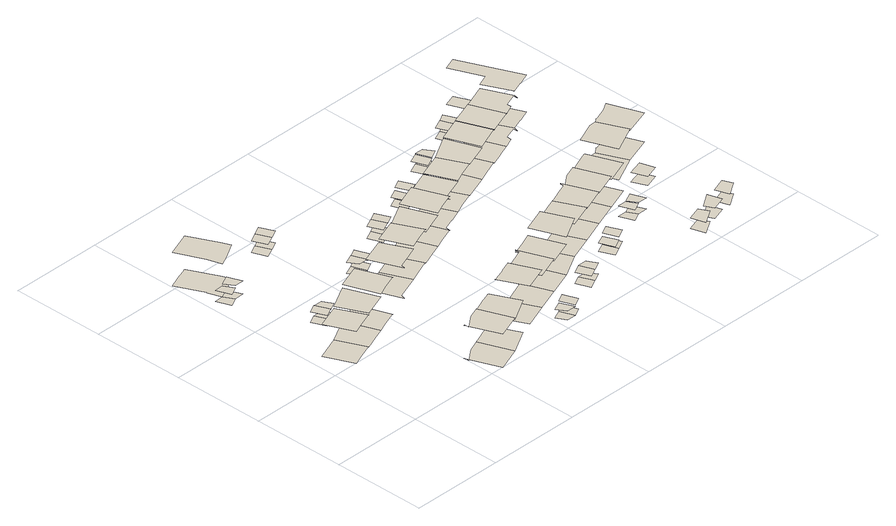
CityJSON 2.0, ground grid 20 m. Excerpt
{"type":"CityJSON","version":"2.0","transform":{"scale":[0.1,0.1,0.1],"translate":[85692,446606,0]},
"CityObjects":{
"building1":{"type":"Building","attributes":{"yearOfConstruction":"1952-01-01Z","measuredHeight":7.01,"storeysAboveGround":2},"geometry":[{"type":"MultiSurface","lod":"1.2","boundaries":[[[0,1,2,3,4,5,6]],[[7,8,9,10,11,12,13]]]}]},
"building2":{"type":"Building","attributes":{"yearOfConstruction":"1952-01-01Z","measuredHeight":2.42,"storeysAboveGround":0},"geometry":[{"type":"MultiSurface","lod":"1.2","boundaries":[[[14,15,16,17]],[[18,19,20,21]]]}]},
"building3":{"type":"Building","attributes":{"yearOfConstruction":"1952-01-01Z","measuredHeight":7.39,"storeysAboveGround":2},"geometry":[{"type":"MultiSurface","lod":"1.2","boundaries":[[[22,5,4,23,4,24,25]],[[26,27,28,29,28,30,31]]]}]},
"building4":{"type":"Building","attributes":{"yearOfConstruction":"1952-01-01Z","measuredHeight":2.28,"storeysAboveGround":0},"geometry":[{"type":"MultiSurface","lod":"1.2","boundaries":[[[32,33,34,35]],[[36,37,38,39]]]}]},
"building5":{"type":"Building","attributes":{"yearOfConstruction":"1952-01-01Z","measuredHeight":2.88,"storeysAboveGround":0},"geometry":[{"type":"MultiSurface","lod":"1.2","boundaries":[[[15,40,41,16]],[[42,43,44,45]]]}]},
"building6":{"type":"Building","attributes":{"yearOfConstruction":"1952-01-01Z","measuredHeight":7.31,"storeysAboveGround":2},"geometry":[{"type":"MultiSurface","lod":"1.2","boundaries":[[[46,16,41,47,48,49,50,51,52,53,54]],[[55,56,57,58,59,60,61,62,63,64,65]]]}]},
"building7":{"type":"Building","attributes":{"yearOfConstruction":"1952-01-01Z","measuredHeight":2.14,"storeysAboveGround":0},"geometry":[{"type":"MultiSurface","lod":"1.2","boundaries":[[[66,67,34,33]],[[68,69,70,71]]]}]},
"building8":{"type":"Building","attributes":{"yearOfConstruction":"1952-01-01Z","measuredHeight":7.31,"storeysAboveGround":2},"geometry":[{"type":"MultiSurface","lod":"1.2","boundaries":[[[72,73,74,75,76,77,78]],[[79,80,81,82,83,84,85]]]}]},
"building9":{"type":"Building","attributes":{"yearOfConstruction":"1952-01-01Z","measuredHeight":8.13,"storeysAboveGround":2},"geometry":[{"type":"MultiSurface","lod":"1.2","boundaries":[[[86,87,88,89,22,25]],[[90,91,92,93,94,95]]]}]},
"building10":{"type":"Building","attributes":{"yearOfConstruction":"1952-01-01Z","measuredHeight":6.95,"storeysAboveGround":2},"geometry":[{"type":"MultiSurface","lod":"1.2","boundaries":[[[73,96,97,98,99,100,101,74]],[[102,103,104,105,106,107,108,109]]]}]},
"building11":{"type":"Building","attributes":{"yearOfConstruction":"1952-01-01Z","measuredHeight":2.62,"storeysAboveGround":0},"geometry":[{"type":"MultiSurface","lod":"1.2","boundaries":[[[110,111,112,113]],[[114,115,116,117]]]}]},
"building12":{"type":"Building","attributes":{"yearOfConstruction":"1952-01-01Z","measuredHeight":6.58,"storeysAboveGround":2},"geometry":[{"type":"MultiSurface","lod":"1.2","boundaries":[[[118,119,120,121,122,123]],[[124,125,126,127,128,129]]]}]},
"building13":{"type":"Building","attributes":{"yearOfConstruction":"1952-01-01Z","measuredHeight":2.43,"storeysAboveGround":0},"geometry":[{"type":"MultiSurface","lod":"1.2","boundaries":[[[130,131,132,133]],[[134,135,136,137]]]}]},
"building14":{"type":"Building","attributes":{"yearOfConstruction":"1952-01-01Z","measuredHeight":2.56,"storeysAboveGround":0},"geometry":[{"type":"MultiSurface","lod":"1.2","boundaries":[[[138,139,112,111]],[[140,141,116,115]]]}]},
"building15":{"type":"Building","attributes":{"yearOfConstruction":"1952-01-01Z","measuredHeight":8.33,"storeysAboveGround":2},"geometry":[{"type":"MultiSurface","lod":"1.2","boundaries":[[[142,143,144,145,146,147,148,149]],[[150,151,152,153,154,155,156,157]]]}]},
"building16":{"type":"Building","attributes":{"yearOfConstruction":"1952-01-01Z","measuredHeight":2.16,"storeysAboveGround":0},"geometry":[{"type":"MultiSurface","lod":"1.2","boundaries":[[[131,158,159,132]],[[160,161,162,163]]]}]},
"building17":{"type":"Building","attributes":{"yearOfConstruction":"1952-01-01Z","measuredHeight":1.91,"storeysAboveGround":0},"geometry":[{"type":"MultiSurface","lod":"1.2","boundaries":[[[164,165,166,167]],[[168,169,170,171]]]}]},
"building18":{"type":"Building","attributes":{"yearOfConstruction":"1952-01-01Z","measuredHeight":7.33,"storeysAboveGround":2},"geometry":[{"type":"MultiSurface","lod":"1.2","boundaries":[[[172,118,123,173,174,175,176]],[[177,178,179,180,181,182,183]]]}]},
"building19":{"type":"Building","attributes":{"yearOfConstruction":"1952-01-01Z","measuredHeight":2.31,"storeysAboveGround":0},"geometry":[{"type":"MultiSurface","lod":"1.2","boundaries":[[[165,184,185,166]],[[186,187,188,189]]]}]},
"building20":{"type":"Building","attributes":{"yearOfConstruction":"1952-01-01Z","measuredHeight":7.14,"storeysAboveGround":2},"geometry":[{"type":"MultiSurface","lod":"1.2","boundaries":[[[190,191,144,143,192,193,194]],[[195,196,197,198,199,200,201]]]}]},
"building21":{"type":"Building","attributes":{"yearOfConstruction":"1952-01-01Z","measuredHeight":6.81,"storeysAboveGround":2},"geometry":[{"type":"MultiSurface","lod":"1.2","boundaries":[[[202,172,176,203,204]],[[205,206,207,208,209]]]}]},
"building22":{"type":"Building","attributes":{"yearOfConstruction":"1952-01-01Z","measuredHeight":2.69,"storeysAboveGround":0},"geometry":[{"type":"MultiSurface","lod":"1.2","boundaries":[[[210,211,212,213]],[[214,215,216,217]]]}]},
"building23":{"type":"Building","attributes":{"yearOfConstruction":"1952-01-01Z","measuredHeight":6.73,"storeysAboveGround":2},"geometry":[{"type":"MultiSurface","lod":"1.2","boundaries":[[[192,218,219,220,221,222,193]],[[223,224,225,226,227,228,229]]]}]},
"building24":{"type":"Building","attributes":{"yearOfConstruction":"1952-01-01Z","measuredHeight":2.57,"storeysAboveGround":0},"geometry":[{"type":"MultiSurface","lod":"1.2","boundaries":[[[230,231,212,211]],[[232,233,234,235]]]}]},
"building25":{"type":"Building","attributes":{"yearOfConstruction":"1952-01-01Z","measuredHeight":2.53,"storeysAboveGround":0},"geometry":[{"type":"MultiSurface","lod":"1.2","boundaries":[[[236,237,238,239]],[[240,241,242,243]]]}]},
"building26":{"type":"Building","attributes":{"yearOfConstruction":"1952-01-01Z","measuredHeight":7.36,"storeysAboveGround":2},"geometry":[{"type":"MultiSurface","lod":"1.2","boundaries":[[[244,245,246,202,204,247]],[[248,249,250,251,252,253]]]}]},
"building27":{"type":"Building","attributes":{"yearOfConstruction":"1952-01-01Z","measuredHeight":2.46,"storeysAboveGround":0},"geometry":[{"type":"MultiSurface","lod":"1.2","boundaries":[[[237,254,255,238]],[[241,256,257,242]]]}]},
"building28":{"type":"Building","attributes":{"yearOfConstruction":"1952-01-01Z","measuredHeight":8.32,"storeysAboveGround":2},"geometry":[{"type":"MultiSurface","lod":"1.2","boundaries":[[[258,259,219,218,260,261,262]],[[263,264,265,266,267,268,269]]]}]},
"building29":{"type":"Building","attributes":{"yearOfConstruction":"1952-01-01Z","measuredHeight":6.67,"storeysAboveGround":2},"geometry":[{"type":"MultiSurface","lod":"1.2","boundaries":[[[245,270,271,272,273,274,246]],[[275,276,277,278,279,280,281]]]}]},
"building30":{"type":"Building","attributes":{"yearOfConstruction":"1952-01-01Z","measuredHeight":1.86,"storeysAboveGround":0},"geometry":[{"type":"MultiSurface","lod":"1.2","boundaries":[[[282,283,284,285]],[[286,287,288,289]]]}]},
"building31":{"type":"Building","attributes":{"yearOfConstruction":"1952-01-01Z","measuredHeight":7.14,"storeysAboveGround":2},"geometry":[{"type":"MultiSurface","lod":"1.2","boundaries":[[[260,290,291,292,293,294,261]],[[295,296,297,298,299,300,301]]]}]},
"building32":{"type":"Building","attributes":{"yearOfConstruction":"1952-01-01Z","measuredHeight":2.61,"storeysAboveGround":0},"geometry":[{"type":"MultiSurface","lod":"1.2","boundaries":[[[283,302,303,284]],[[304,305,306,307]]]}]},
"building33":{"type":"Building","attributes":{"yearOfConstruction":"1952-01-01Z","measuredHeight":1.85,"storeysAboveGround":0},"geometry":[{"type":"MultiSurface","lod":"1.2","boundaries":[[[308,309,310,311]],[[312,313,314,315]]]}]},
"building34":{"type":"Building","attributes":{"yearOfConstruction":"1952-01-01Z","measuredHeight":6.92,"storeysAboveGround":2},"geometry":[{"type":"MultiSurface","lod":"1.2","boundaries":[[[273,316,317,318,319,274]],[[320,321,322,323,324,325]]]}]},
"building35":{"type":"Building","attributes":{"yearOfConstruction":"1952-01-01Z","measuredHeight":2.46,"storeysAboveGround":0},"geometry":[{"type":"MultiSurface","lod":"1.2","boundaries":[[[309,326,327,310]],[[328,329,330,331]]]}]},
"building36":{"type":"Building","attributes":{"yearOfConstruction":"1953-01-01Z","measuredHeight":6.9,"storeysAboveGround":2},"geometry":[{"type":"MultiSurface","lod":"1.2","boundaries":[[[332,333,334,291,290,335,336,337]],[[338,339,340,341,342,343,344,345]]]}]},
"building37":{"type":"Building","attributes":{"yearOfConstruction":"1952-01-01Z","measuredHeight":6.91,"storeysAboveGround":2},"geometry":[{"type":"MultiSurface","lod":"1.2","boundaries":[[[346,347,348,349,319,318]],[[350,351,352,353,324,323]]]}]},
"building38":{"type":"Building","attributes":{"yearOfConstruction":"1952-01-01Z","measuredHeight":2.06,"storeysAboveGround":0},"geometry":[{"type":"MultiSurface","lod":"1.2","boundaries":[[[354,355,356,357]],[[358,359,360,361]]]}]},
"building39":{"type":"Building","attributes":{"yearOfConstruction":"1952-01-01Z","measuredHeight":6.68,"storeysAboveGround":2},"geometry":[{"type":"MultiSurface","lod":"1.2","boundaries":[[[335,362,363,364,365,366,336]],[[367,368,369,370,371,372,373]]]}]},
"building40":{"type":"Building","attributes":{"yearOfConstruction":"1952-01-01Z","measuredHeight":2.35,"storeysAboveGround":0},"geometry":[{"type":"MultiSurface","lod":"1.2","boundaries":[[[374,375,356,355]],[[376,377,378,379]]]}]},
"building41":{"type":"Building","attributes":{"yearOfConstruction":"1952-01-01Z","measuredHeight":2.27,"storeysAboveGround":0},"geometry":[{"type":"MultiSurface","lod":"1.2","boundaries":[[[380,381,382,383]],[[384,385,386,387]]]}]},
"building42":{"type":"Building","attributes":{"yearOfConstruction":"1952-01-01Z","measuredHeight":7.16,"storeysAboveGround":2},"geometry":[{"type":"MultiSurface","lod":"1.2","boundaries":[[[348,388,389,390,391,349]],[[392,393,394,395,396,397]]]}]},
"building43":{"type":"Building","attributes":{"yearOfConstruction":"1952-01-01Z","measuredHeight":2.49,"storeysAboveGround":0},"geometry":[{"type":"MultiSurface","lod":"1.2","boundaries":[[[381,398,399,382]],[[400,401,402,403]]]}]},
"building44":{"type":"Building","attributes":{"yearOfConstruction":"2013-01-01Z","measuredHeight":2.3,"storeysAboveGround":0},"geometry":[{"type":"MultiSurface","lod":"1.2","boundaries":[[[404,405,406,407]],[[408,409,410,411]]]}]},
"building45":{"type":"Building","attributes":{"yearOfConstruction":"1952-01-01Z","measuredHeight":6.05,"storeysAboveGround":2},"geometry":[{"type":"MultiSurface","lod":"1.2","boundaries":[[[362,412,413,414,415,416,363]],[[417,418,419,420,421,422,423]]]}]},
"building46":{"type":"Building","attributes":{"yearOfConstruction":"1952-01-01Z","measuredHeight":7.34,"storeysAboveGround":2},"geometry":[{"type":"MultiSurface","lod":"1.2","boundaries":[[[424,425,426,427,391,390]],[[428,429,430,431,432,433]]]}]},
"building47":{"type":"Building","attributes":{"yearOfConstruction":"1952-01-01Z","measuredHeight":2.38,"storeysAboveGround":0},"geometry":[{"type":"MultiSurface","lod":"1.2","boundaries":[[[434,435,436,437]],[[438,439,440,441]]]}]},
"building48":{"type":"Building","attributes":{"yearOfConstruction":"2013-01-01Z","measuredHeight":2.31,"storeysAboveGround":0},"geometry":[{"type":"MultiSurface","lod":"1.2","boundaries":[[[442,443,444,445]],[[446,447,448,449]]]}]},
"building49":{"type":"Building","attributes":{"yearOfConstruction":"1952-01-01Z","measuredHeight":2.32,"storeysAboveGround":0},"geometry":[{"type":"MultiSurface","lod":"1.2","boundaries":[[[435,450,451,436]],[[452,453,454,455]]]}]},
"building50":{"type":"Building","attributes":{"yearOfConstruction":"1952-01-01Z","measuredHeight":2,"storeysAboveGround":0},"geometry":[{"type":"MultiSurface","lod":"1.2","boundaries":[[[456,457,458,459]],[[460,461,462,463]]]}]},
"building51":{"type":"Building","attributes":{"yearOfConstruction":"1952-01-01Z","measuredHeight":7.17,"storeysAboveGround":2},"geometry":[{"type":"MultiSurface","lod":"1.2","boundaries":[[[426,464,465,466,467,468,469,427]],[[470,471,472,473,474,475,476,477]]]}]},
"building52":{"type":"Building","attributes":{"yearOfConstruction":"1951-01-01Z","measuredHeight":6.82,"storeysAboveGround":2},"geometry":[{"type":"MultiSurface","lod":"1.2","boundaries":[[[478,479,480,481,482]],[[483,484,485,486,487]]]}]},
"building53":{"type":"Building","attributes":{"yearOfConstruction":"2013-01-01Z","measuredHeight":2.44,"storeysAboveGround":0},"geometry":[{"type":"MultiSurface","lod":"1.2","boundaries":[[[488,489,490,491]],[[492,493,494,495]]]}]},
"building54":{"type":"Building","attributes":{"yearOfConstruction":"1952-01-01Z","measuredHeight":8.06,"storeysAboveGround":2},"geometry":[{"type":"MultiSurface","lod":"1.2","boundaries":[[[468,496,497,498,499,500,501,502,469]],[[503,504,505,506,507,508,509,510,511]]]}]},
"building55":{"type":"Building","attributes":{"yearOfConstruction":"1952-01-01Z","measuredHeight":6.42,"storeysAboveGround":2},"geometry":[{"type":"MultiSurface","lod":"1.2","boundaries":[[[480,479,512,513,514,515,516]],[[517,518,519,520,521,522,523]]]}]}
},
"vertices":[
[56,200,0],[79,210,0],[106,220,0],[107,220,0],[109,220,0],[81,280,0],[29,260,0],[56,200,70],[79,210,70],[106,220,70],[107,220,70],[109,220,70],[81,280,70],[29,260,70],
[34,490,0],[53,500,0],[41,520,0],[22,520,0],[34,490,24],[53,500,24],[41,520,24],[22,520,24],
[134,310,0],[110,220,0],[136,230,0],[161,240,0],[134,310,74],[81,280,74],[109,220,74],[110,220,74],[136,230,74],[161,240,74],
[105,320,0],[124,330,0],[112,360,0],[93,350,0],[105,320,23],[124,330,23],[112,360,23],[93,350,23],
[73,500,0],[61,530,0],[53,500,29],[73,500,29],[61,530,29],[41,520,29],
[31,550,0],[95,550,0],[86,570,0],[58,630,0],[55,630,0],[56,630,0],[29,620,0],[4,610,0],[32,550,0],[31,550,73],[41,520,73],[61,530,73],[95,550,73],[86,570,73],[58,630,73],[55,630,73],[56,630,73],[29,620,73],[4,610,73],[32,550,73],
[144,340,0],[132,360,0],[144,340,21],[132,360,21],[112,360,21],[124,330,21],
[229,0,0],[281,20,0],[254,90,0],[229,80,0],[203,60,0],[202,70,0],[201,70,0],[229,0,73],[281,20,73],[254,90,73],[229,80,73],[203,60,73],[202,70,73],[201,70,73],
[184,250,0],[211,260,0],[214,260,0],[187,330,0],[184,250,81],[211,260,81],[214,260,81],[187,330,81],[134,310,81],[161,240,81],
[334,50,0],[307,110,0],[304,110,0],[305,110,0],[278,100,0],[277,100,0],[281,20,70],[334,50,70],[307,110,70],[304,110,70],[305,110,70],[278,100,70],[277,100,70],[254,90,70],
[191,550,0],[212,560,0],[199,590,0],[179,580,0],[191,550,26],[212,560,26],[199,590,26],[179,580,26],
[293,370,0],[237,350,0],[265,280,0],[268,290,0],[295,300,0],[320,310,0],[293,370,66],[237,350,66],[265,280,66],[268,290,66],[295,300,66],[320,310,66],
[262,390,0],[283,390,0],[271,420,0],[250,410,0],[262,390,24],[283,390,24],[271,420,24],[250,410,24],
[231,570,0],[219,600,0],[231,570,26],[219,600,26],
[362,60,0],[415,80,0],[388,140,0],[364,130,0],[365,130,0],[338,120,0],[337,120,0],[334,120,0],[362,60,83],[415,80,83],[388,140,83],[364,130,83],[365,130,83],[338,120,83],[337,120,83],[334,120,83],
[302,400,0],[290,430,0],[283,390,22],[302,400,22],[290,430,22],[271,420,22],
[419,20,0],[439,20,0],[427,50,0],[407,40,0],[419,20,19],[439,20,19],[427,50,19],[407,40,19],
[345,390,0],[343,320,0],[370,330,0],[371,330,0],[373,330,0],[345,390,73],[293,370,73],[320,310,73],[343,320,73],[370,330,73],[371,330,73],[373,330,73],
[458,30,0],[446,60,0],[439,20,23],[458,30,23],[446,60,23],[427,50,23],
[440,160,0],[413,150,0],[467,100,0],[440,170,0],[439,170,0],[440,160,71],[413,150,71],[388,140,71],[415,80,71],[467,100,71],[440,170,71],[439,170,71],
[398,420,0],[400,340,0],[425,350,0],[398,420,68],[345,390,68],[373,330,68],[400,340,68],[425,350,68],
[367,430,0],[388,440,0],[376,470,0],[355,460,0],[367,430,27],[388,440,27],[376,470,27],[355,460,27],
[520,120,0],[493,190,0],[470,180,0],[443,170,0],[442,170,0],[467,100,67],[520,120,67],[493,190,67],[470,180,67],[443,170,67],[442,170,67],[440,170,67],
[407,450,0],[395,480,0],[407,450,26],[395,480,26],[376,470,26],[388,440,26],
[523,60,0],[543,70,0],[531,100,0],[511,90,0],[523,60,25],[543,70,25],[531,100,25],[511,90,25],
[475,370,0],[478,370,0],[450,440,0],[448,360,0],[475,370,74],[478,370,74],[450,440,74],[398,420,74],[425,350,74],[448,360,74],
[562,80,0],[550,100,0],[562,80,25],[550,100,25],
[545,210,0],[518,200,0],[573,150,0],[546,210,0],[544,210,0],[545,210,83],[518,200,83],[493,190,83],[520,120,83],[573,150,83],[546,210,83],[544,210,83],
[478,380,0],[504,390,0],[505,390,0],[530,400,0],[503,460,0],[478,370,67],[478,380,67],[504,390,67],[505,390,67],[530,400,67],[503,460,67],[450,440,67],
[472,470,0],[493,480,0],[481,510,0],[460,500,0],[472,470,19],[493,480,19],[481,510,19],[460,500,19],
[626,170,0],[599,230,0],[574,220,0],[548,210,0],[547,210,0],[573,150,71],[626,170,71],[599,230,71],[574,220,71],[548,210,71],[547,210,71],[546,210,71],
[512,490,0],[500,520,0],[493,480,26],[512,490,26],[500,520,26],[481,510,26],
[627,100,0],[647,110,0],[635,140,0],[615,130,0],[627,100,18],[647,110,18],[635,140,18],[615,130,18],
[553,410,0],[580,420,0],[583,420,0],[555,480,0],[530,400,69],[553,410,69],[580,420,69],[583,420,69],[555,480,69],[503,460,69],
[667,120,0],[655,150,0],[647,110,25],[667,120,25],[655,150,25],[635,140,25],
[650,250,0],[623,240,0],[622,240,0],[679,190,0],[651,260,0],[649,250,0],[650,250,69],[623,240,69],[622,240,69],[599,230,69],[626,170,69],[679,190,69],[651,260,69],[649,250,69],
[609,430,0],[610,430,0],[635,440,0],[608,510,0],[609,430,69],[610,430,69],[635,440,69],[608,510,69],
[577,520,0],[598,530,0],[587,560,0],[565,550,0],[577,520,21],[598,530,21],[587,560,21],[565,550,21],
[732,210,0],[705,280,0],[679,270,0],[653,250,0],[652,260,0],[679,190,67],[732,210,67],[705,280,67],[679,270,67],[653,250,67],[652,260,67],[651,260,67],
[617,540,0],[605,560,0],[617,540,23],[605,560,23],[587,560,23],[598,530,23],
[731,150,0],[751,160,0],[739,180,0],[719,180,0],[731,150,23],[751,160,23],[739,180,23],[719,180,23],
[658,450,0],[685,460,0],[688,460,0],[660,530,0],[635,440,72],[658,450,72],[685,460,72],[688,460,72],[660,530,72],[608,510,72],
[771,160,0],[759,190,0],[751,160,25],[771,160,25],[759,190,25],[739,180,25],
[782,60,0],[791,30,0],[822,50,0],[812,70,0],[782,60,23],[791,30,23],[822,50,23],[812,70,23],
[784,230,0],[757,300,0],[754,300,0],[755,300,0],[728,290,0],[732,210,61],[784,230,61],[757,300,61],[754,300,61],[755,300,61],[728,290,61],[705,280,61],
[714,470,0],[715,470,0],[740,480,0],[713,550,0],[714,470,73],[715,470,73],[740,480,73],[713,550,73],[660,530,73],[688,460,73],
[682,560,0],[704,570,0],[692,600,0],[670,590,0],[682,560,24],[704,570,24],[692,600,24],[670,590,24],
[835,50,0],[865,60,0],[856,90,0],[826,70,0],[835,50,23],[865,60,23],[856,90,23],[826,70,23],
[722,580,0],[710,610,0],[704,570,23],[722,580,23],[710,610,23],[692,600,23],
[827,210,0],[858,220,0],[847,250,0],[815,240,0],[827,210,20],[858,220,20],[847,250,20],[815,240,20],
[763,490,0],[763,500,0],[790,510,0],[790,500,0],[793,510,0],[765,570,0],[740,480,72],[763,490,72],[763,500,72],[790,510,72],[790,500,72],[793,510,72],[765,570,72],[713,550,72],
[804,260,0],[864,290,0],[837,350,0],[822,350,0],[777,330,0],[804,260,68],[864,290,68],[837,350,68],[822,350,68],[777,330,68],
[885,60,0],[915,80,0],[906,100,0],[875,90,0],[885,60,24],[915,80,24],[906,100,24],[875,90,24],
[792,510,0],[819,520,0],[820,520,0],[845,530,0],[789,660,0],[762,650,0],[791,580,0],[793,510,81],[792,510,81],[819,520,81],[820,520,81],[845,530,81],[789,660,81],[762,650,81],[791,580,81],[765,570,81],
[923,310,0],[896,380,0],[879,370,0],[852,360,0],[849,360,0],[837,350,64],[864,290,64],[923,310,64],[896,380,64],[879,370,64],[852,360,64],[849,360,64]
]}
